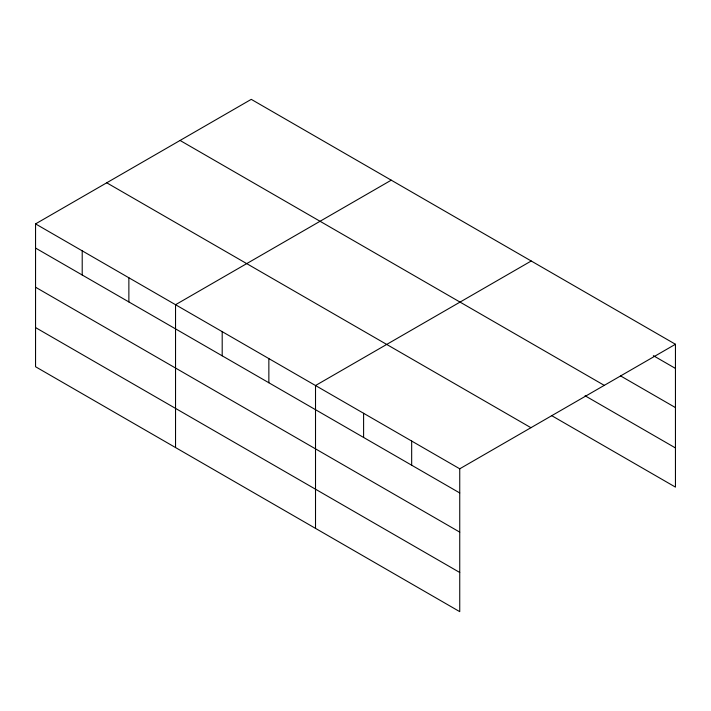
<?xml version="1.0" encoding="UTF-8"?>
<svg xmlns="http://www.w3.org/2000/svg" width="711" height="711" viewBox="0 0 711 711"><rect width="100%" height="100%" fill="white"/><g stroke="black" fill="none" stroke-linecap="round" stroke-linejoin="round"><path stroke-width="1.07" d="M459.741 532.13L459.741 468.798L35.55 223.894L35.55 366.734L459.741 611.647L459.741 532.13L35.55 287.217M551.416 415.491L675.45 487.106L675.45 344.266L251.259 99.353L35.55 223.894M391.237 180.176L175.537 304.717L175.537 447.557M531.224 260.999L315.515 385.531L315.515 528.371M459.741 468.798L675.45 344.266M653.338 355.66L675.45 368.422M620.641 375.95L675.45 407.59M180.07 140.458L604.27 385.362M585.064 395.76L675.45 447.939M106.73 182.798L530.93 427.702M35.55 248.059L459.741 492.963M35.55 327.575L459.741 572.479M411.669 441.042L411.669 465.207M363.597 413.287L363.597 437.452M268.856 358.593L268.856 382.758M222.196 331.655L222.196 355.82M128.869 277.77L128.869 301.935M82.209 250.832L82.209 274.997"/></g></svg>
